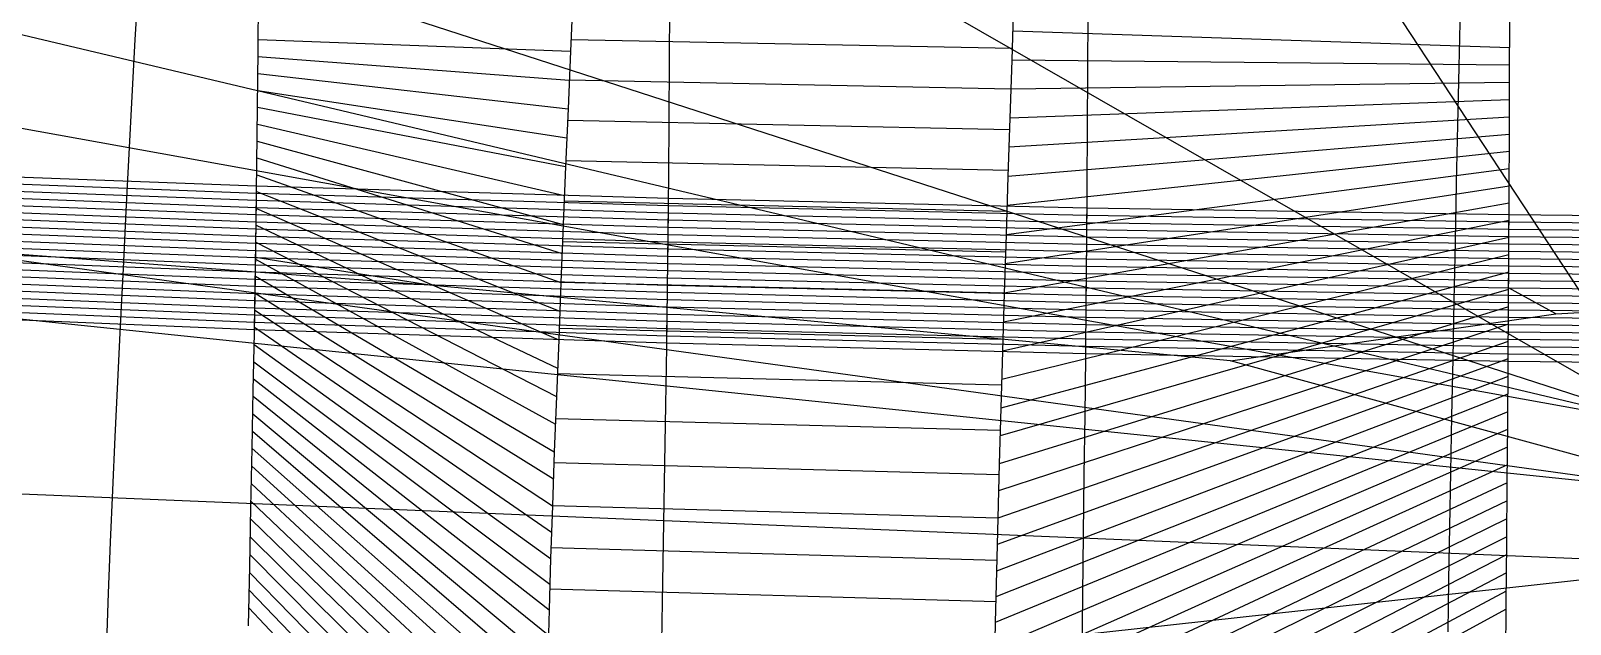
# Model space of a CAD drawing. Extents: x -427 to 427, y 0 to 209.
# Drawn here: x -132.7 to -45, y 62.7 to 96.5 of the extents above; entities that cross this region are included whole.
import ezdxf

# ---------------------------------------------------------------- set-up
doc = ezdxf.new("R2010")
doc.units = 0

msp = doc.modelspace()

# ---------------------------------------------------------------- linework, layer by layer
at = {"layer": 'default', "color": 6, "linetype": 'CONTINUOUS'}
msp.add_line((-39.478, 74.041, 604.135), (-133.26, 127.782, 374.281), dxfattribs=at)
at = {"layer": 'default', "color": 1, "linetype": 'CONTINUOUS'}
for p, q in [((-39.478, 74.041, 604.135), (-309.183, 122.644, 355.545)), ((-39.478, 74.041, 604.135), (-230.355, 119.264, 358.947)), ((-39.478, 74.041, 604.135), (-166.886, 115.255, 292.703)), ((-39.478, 74.041, 604.135), (-65.902, 114.228, 250.39)), ((-36.279, 70.045, 602.521), (-227.818, 96.447, 361.488)), ((-48.496, 95.519, 16.193), (-76.786, 96.467, -12.454)), ((-48.498, 94.531, 16.237), (-76.842, 94.813, -12.74)), ((-48.501, 93.544, 16.277), (-76.896, 93.162, -13.014)), ((-48.504, 92.562, 16.313), (-76.95, 91.512, -13.288)), ((-48.508, 91.579, 16.348), (-77.003, 89.859, -13.553)), ((-48.511, 90.596, 16.383), (-77.056, 88.206, -13.817)), ((-48.515, 89.617, 16.409), (-77.108, 86.548, -14.073)), ((-48.52, 88.638, 16.435), (-77.16, 84.89, -14.329)), ((-48.524, 87.659, 16.461), (-77.211, 83.231, -14.579)), ((-48.528, 86.68, 16.481), (-77.262, 81.572, -14.83)), ((-48.533, 85.701, 16.497), (-77.312, 79.922, -15.074)), ((-48.539, 84.722, 16.514), (-77.362, 78.273, -15.317)), ((-36.279, 70.045, 602.521), (-164.648, 83.331, 296.63)), ((-48.544, 83.742, 16.527), (-77.41, 76.65, -15.552)), ((-48.55, 82.759, 16.534), (-77.459, 75.026, -15.786)), ((-48.556, 81.776, 16.54), (-77.505, 73.441, -16.005)), ((-48.562, 80.793, 16.547), (-77.55, 71.857, -16.224)), ((-48.568, 79.802, 16.546), (-77.593, 70.313, -16.421)), ((-48.575, 78.811, 16.544), (-77.636, 68.769, -16.619)), ((-48.582, 77.82, 16.542), (-77.674, 67.264, -16.791)), ((-36.279, 70.045, 602.521), (-64.382, 77.722, 255.742)), ((-48.589, 76.822, 16.535), (-77.713, 65.759, -16.964)), ((-48.597, 75.821, 16.526), (-77.748, 64.291, -17.108)), ((-48.604, 74.819, 16.517), (-77.782, 62.822, -17.252)), ((-36.418, 66.126, 602.557), (-230.472, 74.149, 360.94)), ((-48.612, 73.814, 16.506), (-77.812, 61.385, -17.366)), ((-48.62, 72.802, 16.492), (-77.842, 59.948, -17.481)), ((-48.628, 71.79, 16.477), (-77.868, 58.54, -17.564)), ((-48.636, 70.778, 16.462), (-77.893, 57.132, -17.647)), ((-48.645, 69.755, 16.443), (-77.914, 55.75, -17.697)), ((-48.653, 68.732, 16.424), (-77.935, 54.368, -17.748)), ((-48.662, 67.71, 16.406), (-77.951, 53.01, -17.765)), ((-48.67, 66.682, 16.386), (-77.967, 51.653, -17.783)), ((-36.418, 66.126, 602.557), (-167.082, 51.797, 294.423)), ((-48.679, 65.651, 16.366), (-77.978, 50.32, -17.767)), ((-48.687, 64.62, 16.346), (-77.99, 48.986, -17.751)), ((-48.696, 63.589, 16.327), (-77.996, 47.674, -17.7))]:
    msp.add_line(p, q, dxfattribs=at)
at = {"layer": 'default', "color": 5, "linetype": 'CONTINUOUS'}
for p, q in [((-126.567, 99.246, -2.794), (-126.748, 95.99, -3.345)), ((-101.808, 98.611, -8.043), (-101.954, 95.326, -8.606)), ((-76.731, 98.121, -12.169), (-76.842, 94.813, -12.74)), ((-51.316, 97.771, -15.144), (-51.39, 94.447, -15.721)), ((-126.748, 95.99, -3.345), (-126.924, 92.742, -3.875)), ((-119.74, 95.993, 27.302), (-101.954, 95.326, -8.606)), ((-119.748, 95.026, 27.342), (-102.024, 93.687, -8.876)), ((-101.954, 95.326, -8.606), (-102.095, 92.048, -9.146)), ((-76.842, 94.813, -12.74), (-76.95, 91.512, -13.288)), ((-119.756, 94.063, 27.376), (-102.095, 92.048, -9.146)), ((-51.39, 94.447, -15.721), (-51.463, 91.13, -16.276)), ((-119.764, 93.1, 27.41), (-102.164, 90.407, -9.407)), ((-126.924, 92.742, -3.875), (-127.096, 89.489, -4.385)), ((-119.773, 92.137, 27.445), (-102.233, 88.766, -9.667)), ((-102.095, 92.048, -9.146), (-102.233, 88.766, -9.667)), ((-119.783, 91.178, 27.47), (-102.3, 87.12, -9.919)), ((-76.95, 91.512, -13.288), (-77.056, 88.206, -13.817)), ((-51.463, 91.13, -16.276), (-51.533, 87.808, -16.81)), ((-127.096, 89.489, -4.385), (-127.264, 86.226, -4.88)), ((-119.793, 90.219, 27.496), (-102.368, 85.473, -10.172)), ((-119.804, 89.26, 27.521), (-102.434, 83.826, -10.419)), ((-102.233, 88.766, -9.667), (-102.368, 85.473, -10.172)), ((-119.815, 88.301, 27.541), (-102.501, 82.178, -10.665)), ((-77.056, 88.206, -13.817), (-77.16, 84.89, -14.329)), ((-51.533, 87.808, -16.81), (-51.602, 84.475, -17.328)), ((-119.828, 87.342, 27.557), (-102.566, 80.54, -10.905)), ((-127.264, 86.226, -4.88), (-127.429, 82.96, -5.364)), ((-119.84, 86.383, 27.573), (-102.631, 78.902, -11.146)), ((-119.853, 85.423, 27.587), (-102.695, 77.29, -11.377)), ((-102.368, 85.473, -10.172), (-102.501, 82.178, -10.665)), ((-109.958, 82.018, 102.431), (-142.975, 84.492, 33.276)), ((-119.868, 84.46, 27.594), (-102.758, 75.678, -11.608)), ((-77.16, 84.89, -14.329), (-77.262, 81.572, -14.83)), ((-51.602, 84.475, -17.328), (-51.67, 81.14, -17.834)), ((-119.882, 83.497, 27.601), (-102.818, 74.105, -11.823)), ((-109.958, 82.018, 102.431), (-119.881, 83.586, 27.6)), ((-127.429, 82.96, -5.364), (-127.592, 79.714, -5.835)), ((-119.897, 82.534, 27.608), (-102.878, 72.531, -12.039)), ((-119.914, 81.563, 27.607), (-102.933, 70.998, -12.234)), ((-102.501, 82.178, -10.665), (-102.631, 78.902, -11.146)), ((-77.262, 81.572, -14.83), (-77.362, 78.273, -15.317)), ((-45.873, 80.384, 96.839), (-48.555, 81.867, 16.54)), ((-45.873, 80.384, 96.839), (-24.334, 81.619, 14.934)), ((-51.67, 81.14, -17.834), (-51.737, 77.825, -18.327)), ((-119.93, 80.592, 27.606), (-102.989, 69.464, -12.428)), ((-127.592, 79.714, -5.835), (-127.749, 76.519, -6.288)), ((-119.947, 79.622, 27.605), (-103.039, 67.97, -12.598)), ((-102.631, 78.902, -11.146), (-102.758, 75.678, -11.608)), ((-119.965, 78.644, 27.599), (-103.09, 66.476, -12.768)), ((-77.362, 78.273, -15.317), (-77.459, 75.026, -15.786)), ((-119.983, 77.663, 27.591), (-103.135, 65.017, -12.91)), ((-51.737, 77.825, -18.327), (-51.801, 74.563, -18.802)), ((-127.749, 76.519, -6.288), (-127.898, 73.399, -6.71)), ((-120.001, 76.682, 27.583), (-103.18, 63.559, -13.052)), ((-120.02, 75.698, 27.573), (-103.22, 62.132, -13.164)), ((-102.758, 75.678, -11.608), (-102.878, 72.531, -12.039)), ((-120.04, 74.706, 27.559), (-103.259, 60.705, -13.277)), ((-77.459, 75.026, -15.786), (-77.55, 71.857, -16.224)), ((-51.801, 74.563, -18.802), (-51.863, 71.377, -19.244)), ((-120.06, 73.715, 27.546), (-103.292, 59.307, -13.359)), ((-127.898, 73.399, -6.71), (-128.036, 70.361, -7.091)), ((-120.079, 72.723, 27.532), (-103.326, 57.908, -13.44)), ((-102.878, 72.531, -12.039), (-102.989, 69.464, -12.428)), ((-77.55, 71.857, -16.224), (-77.636, 68.769, -16.619)), ((-120.1, 71.721, 27.515), (-103.353, 56.536, -13.49)), ((-51.863, 71.377, -19.244), (-51.919, 68.274, -19.643)), ((-128.036, 70.361, -7.091), (-128.162, 67.399, -7.424)), ((-120.121, 70.719, 27.497), (-103.38, 55.163, -13.54)), ((-120.142, 69.718, 27.48), (-103.401, 53.815, -13.557)), ((-102.989, 69.464, -12.428), (-103.09, 66.476, -12.768)), ((-120.163, 68.711, 27.462), (-103.422, 52.467, -13.574)), ((-77.636, 68.769, -16.619), (-77.713, 65.759, -16.964)), ((-120.184, 67.701, 27.443), (-103.437, 51.143, -13.558)), ((-51.919, 68.274, -19.643), (-51.971, 65.25, -19.992)), ((-128.162, 67.399, -7.424), (-128.274, 64.508, -7.702)), ((-120.205, 66.691, 27.425), (-103.452, 49.818, -13.542)), ((-103.09, 66.476, -12.768), (-103.18, 63.559, -13.052)), ((-77.713, 65.759, -16.964), (-77.782, 62.822, -17.252)), ((-120.227, 65.681, 27.407), (-103.46, 48.516, -13.492)), ((-51.971, 65.25, -19.992), (-52.017, 62.298, -20.284)), ((-128.274, 64.508, -7.702), (-128.372, 61.679, -7.922)), ((-120.248, 64.67, 27.389), (-103.468, 47.213, -13.441)), ((-120.269, 63.658, 27.371), (-103.47, 45.933, -13.357)), ((-103.18, 63.559, -13.052), (-103.259, 60.705, -13.277)), ((-77.782, 62.822, -17.252), (-77.842, 59.948, -17.481))]:
    msp.add_line(p, q, dxfattribs=at)
at = {"layer": 'default', "color": 3, "linetype": 'CONTINUOUS'}
for p, q in [((-119.745, 95.347, 27.33), (-119.723, 98.575, 27.19)), ((-96.313, 94.712, 22.633), (-96.295, 97.968, 22.491)), ((-72.505, 94.221, 18.927), (-72.491, 97.5, 18.783)), ((-48.5, 93.872, 16.266), (-48.491, 97.166, 16.121)), ((-119.773, 92.137, 27.445), (-119.745, 95.347, 27.33)), ((-96.335, 91.474, 22.749), (-96.313, 94.712, 22.633)), ((-72.521, 90.961, 19.044), (-72.505, 94.221, 18.927)), ((-48.511, 90.596, 16.383), (-48.5, 93.872, 16.266)), ((-119.807, 88.94, 27.53), (-119.773, 92.137, 27.445)), ((-96.362, 88.248, 22.834), (-96.335, 91.474, 22.749)), ((-72.542, 87.713, 19.13), (-72.521, 90.961, 19.044)), ((-48.525, 87.332, 16.47), (-48.511, 90.596, 16.383)), ((-119.848, 85.744, 27.584), (-119.807, 88.94, 27.53)), ((-96.396, 85.023, 22.889), (-96.362, 88.248, 22.834)), ((-72.567, 84.466, 19.185), (-72.542, 87.713, 19.13)), ((-48.542, 84.07, 16.525), (-48.525, 87.332, 16.47)), ((-119.897, 82.534, 27.608), (-119.848, 85.744, 27.584)), ((-96.434, 81.785, 22.912), (-96.396, 85.023, 22.889)), ((-72.597, 81.205, 19.208), (-72.567, 84.466, 19.185)), ((-48.562, 80.793, 16.547), (-48.542, 84.07, 16.525)), ((-119.952, 79.298, 27.604), (-119.897, 82.534, 27.608)), ((-64.382, 77.722, 255.742), (-109.958, 82.018, 102.431)), ((-96.479, 78.52, 22.907), (-96.434, 81.785, 22.912)), ((-72.631, 77.918, 19.203), (-72.597, 81.205, 19.208)), ((-48.584, 77.49, 16.541), (-48.562, 80.793, 16.547)), ((-64.382, 77.722, 255.742), (-45.873, 80.384, 96.839)), ((-120.013, 76.028, 27.577), (-119.952, 79.298, 27.604)), ((-96.528, 75.221, 22.879), (-96.479, 78.52, 22.907)), ((-72.668, 74.596, 19.173), (-72.631, 77.918, 19.203)), ((-48.609, 74.152, 16.511), (-48.584, 77.49, 16.541)), ((-120.079, 72.723, 27.532), (-120.013, 76.028, 27.577)), ((-96.581, 71.887, 22.832), (-96.528, 75.221, 22.879)), ((-72.708, 71.238, 19.125), (-72.668, 74.596, 19.173)), ((-48.636, 70.778, 16.462), (-48.609, 74.152, 16.511)), ((-120.149, 69.384, 27.474), (-120.079, 72.723, 27.532)), ((-96.636, 68.517, 22.772), (-96.581, 71.887, 22.832)), ((-72.751, 67.846, 19.064), (-72.708, 71.238, 19.125)), ((-48.664, 67.369, 16.399), (-48.636, 70.778, 16.462)), ((-120.22, 66.018, 27.413), (-120.149, 69.384, 27.474)), ((-96.693, 65.122, 22.708), (-96.636, 68.517, 22.772)), ((-72.794, 64.427, 18.999), (-72.751, 67.846, 19.064)), ((-48.693, 63.933, 16.333), (-48.664, 67.369, 16.399)), ((-120.29, 62.647, 27.353), (-120.22, 66.018, 27.413)), ((-96.749, 61.72, 22.646), (-96.693, 65.122, 22.708)), ((-72.837, 61.002, 18.935), (-72.794, 64.427, 18.999)), ((-48.722, 60.491, 16.269), (-48.693, 63.933, 16.333))]:
    msp.add_line(p, q, dxfattribs=at)
at = {"layer": 'default', "color": 30, "linetype": 'CONTINUOUS'}
for p, q in [((-76.82, 95.474, -12.626), (-101.925, 95.983, -8.493)), ((-76.896, 93.162, -13.014), (-102.024, 93.687, -8.876)), ((-76.972, 90.851, -13.394), (-102.123, 91.392, -9.25)), ((-77.046, 88.537, -13.764), (-102.219, 89.094, -9.615)), ((-77.118, 86.217, -14.124), (-102.314, 86.79, -9.97)), ((-77.19, 83.895, -14.479), (-102.408, 84.485, -10.32)), ((-77.262, 81.572, -14.83), (-102.501, 82.178, -10.665)), ((-77.342, 78.932, -15.22), (-102.605, 79.557, -11.05)), ((-77.42, 76.325, -15.599), (-102.707, 76.968, -11.423)), ((-77.495, 73.758, -15.961), (-102.806, 74.419, -11.78)), ((-77.568, 71.239, -16.303), (-102.9, 71.917, -12.117)), ((-77.636, 68.769, -16.619), (-102.989, 69.464, -12.428)), ((-77.698, 66.361, -16.895), (-103.07, 67.074, -12.7)), ((-77.755, 63.997, -17.137), (-103.144, 64.726, -12.938))]:
    msp.add_line(p, q, dxfattribs=at)
at = {"layer": 'default', "color": 2, "linetype": 'CONTINUOUS'}
for p, q in [((-142.907, 88.527, 33.227), (-119.823, 87.667, 27.551)), ((-142.919, 87.72, 33.241), (-119.834, 86.851, 27.565)), ((-142.913, 88.124, 33.234), (-119.829, 87.259, 27.558)), ((-119.829, 87.259, 27.558), (-119.823, 87.667, 27.551)), ((-119.823, 87.667, 27.551), (-96.376, 86.963, 22.856)), ((-142.932, 86.913, 33.255), (-119.845, 86.035, 27.579)), ((-142.925, 87.317, 33.248), (-119.839, 86.443, 27.572)), ((-119.839, 86.443, 27.572), (-119.834, 86.851, 27.565)), ((-119.834, 86.851, 27.565), (-119.829, 87.259, 27.558)), ((-119.834, 86.851, 27.565), (-96.384, 86.14, 22.87)), ((-119.834, 86.851, 27.565), (-119.829, 86.851, 27.558)), ((-119.829, 87.259, 27.558), (-96.38, 86.552, 22.863)), ((-119.829, 87.259, 27.558), (-119.823, 87.259, 27.551)), ((-96.38, 86.552, 22.863), (-96.376, 86.963, 22.856)), ((-96.376, 86.963, 22.856), (-72.552, 86.419, 19.152)), ((-142.946, 86.106, 33.264), (-119.856, 85.219, 27.588)), ((-142.938, 86.509, 33.261), (-119.85, 85.627, 27.585)), ((-119.85, 85.627, 27.585), (-119.845, 86.035, 27.579)), ((-119.845, 86.035, 27.579), (-119.839, 86.443, 27.572)), ((-119.845, 86.035, 27.579), (-96.393, 85.317, 22.884)), ((-119.845, 86.035, 27.579), (-119.839, 86.035, 27.572)), ((-119.839, 86.443, 27.572), (-96.388, 85.728, 22.877)), ((-119.839, 86.443, 27.572), (-119.834, 86.443, 27.565)), ((-96.388, 85.728, 22.877), (-96.384, 86.14, 22.87)), ((-96.384, 86.14, 22.87), (-96.38, 86.552, 22.863)), ((-96.384, 86.14, 22.87), (-72.559, 85.59, 19.166)), ((-96.384, 86.14, 22.87), (-96.38, 86.14, 22.863)), ((-96.38, 86.552, 22.863), (-72.555, 86.005, 19.159)), ((-96.38, 86.552, 22.863), (-96.376, 86.552, 22.856)), ((-72.559, 85.59, 19.166), (-72.555, 86.005, 19.159)), ((-72.555, 86.005, 19.159), (-72.552, 86.419, 19.152)), ((-72.555, 86.005, 19.159), (-48.534, 85.616, 16.499)), ((-72.555, 86.005, 19.159), (-72.552, 86.005, 19.152)), ((-72.552, 86.419, 19.152), (-48.532, 86.032, 16.492)), ((-48.534, 85.616, 16.499), (-48.532, 86.032, 16.492)), ((-48.532, 86.032, 16.492), (-24.322, 85.796, 14.886)), ((-142.96, 85.299, 33.27), (-119.869, 84.403, 27.594)), ((-142.953, 85.702, 33.267), (-119.863, 84.811, 27.591)), ((-119.863, 84.811, 27.591), (-119.856, 85.219, 27.588)), ((-119.856, 85.219, 27.588), (-119.85, 85.627, 27.585)), ((-119.856, 85.219, 27.588), (-96.402, 84.493, 22.893)), ((-119.856, 85.219, 27.588), (-119.85, 85.219, 27.585)), ((-119.85, 85.627, 27.585), (-96.397, 84.905, 22.89)), ((-119.85, 85.627, 27.585), (-119.845, 85.627, 27.579)), ((-96.397, 84.905, 22.89), (-96.393, 85.317, 22.884)), ((-96.393, 85.317, 22.884), (-96.388, 85.728, 22.877)), ((-96.393, 85.317, 22.884), (-72.565, 84.761, 19.18)), ((-96.393, 85.317, 22.884), (-96.388, 85.317, 22.877)), ((-96.388, 85.728, 22.877), (-72.562, 85.176, 19.173)), ((-96.388, 85.728, 22.877), (-96.384, 85.728, 22.87)), ((-72.565, 84.761, 19.18), (-72.562, 85.176, 19.173)), ((-72.562, 85.176, 19.173), (-72.559, 85.59, 19.166)), ((-72.562, 85.176, 19.173), (-48.538, 84.783, 16.513)), ((-72.562, 85.176, 19.173), (-72.559, 85.176, 19.166)), ((-72.559, 85.59, 19.166), (-48.536, 85.199, 16.506)), ((-72.559, 85.59, 19.166), (-72.555, 85.59, 19.159)), ((-48.538, 84.783, 16.513), (-48.536, 85.199, 16.506)), ((-48.536, 85.199, 16.506), (-48.534, 85.616, 16.499)), ((-48.536, 85.199, 16.506), (-24.324, 84.961, 14.9)), ((-48.536, 85.199, 16.506), (-48.534, 85.199, 16.499)), ((-48.534, 85.616, 16.499), (-24.323, 85.378, 14.893)), ((-48.534, 85.616, 16.499), (-48.532, 85.616, 16.492)), ((-142.975, 84.492, 33.276), (-119.881, 83.586, 27.6)), ((-142.968, 84.895, 33.273), (-119.875, 83.994, 27.597)), ((-119.875, 83.994, 27.597), (-119.869, 84.403, 27.594)), ((-119.869, 84.403, 27.594), (-119.863, 84.811, 27.591)), ((-119.869, 84.403, 27.594), (-96.412, 83.67, 22.898)), ((-119.869, 84.403, 27.594), (-119.863, 84.403, 27.591)), ((-119.863, 84.811, 27.591), (-96.407, 84.082, 22.896)), ((-119.863, 84.811, 27.591), (-119.856, 84.811, 27.588)), ((-96.407, 84.082, 22.896), (-96.402, 84.493, 22.893)), ((-96.402, 84.493, 22.893), (-96.397, 84.905, 22.89)), ((-96.402, 84.493, 22.893), (-72.572, 83.932, 19.189)), ((-96.402, 84.493, 22.893), (-96.397, 84.493, 22.89)), ((-96.397, 84.905, 22.89), (-72.568, 84.347, 19.186)), ((-96.397, 84.905, 22.89), (-96.393, 84.905, 22.884)), ((-72.572, 83.932, 19.189), (-72.568, 84.347, 19.186)), ((-72.568, 84.347, 19.186), (-72.565, 84.761, 19.18)), ((-72.568, 84.347, 19.186), (-48.543, 83.95, 16.525)), ((-72.568, 84.347, 19.186), (-72.565, 84.347, 19.18)), ((-72.565, 84.761, 19.18), (-48.54, 84.366, 16.52)), ((-72.565, 84.761, 19.18), (-72.562, 84.761, 19.173)), ((-48.543, 83.95, 16.525), (-48.54, 84.366, 16.52)), ((-48.54, 84.366, 16.52), (-48.538, 84.783, 16.513)), ((-48.54, 84.366, 16.52), (-24.326, 84.125, 14.913)), ((-48.54, 84.366, 16.52), (-48.538, 84.366, 16.513)), ((-48.538, 84.783, 16.513), (-24.325, 84.543, 14.907)), ((-48.538, 84.783, 16.513), (-48.536, 84.783, 16.506)), ((-142.997, 83.281, 33.284), (-119.9, 82.362, 27.608)), ((-142.99, 83.684, 33.282), (-119.893, 82.77, 27.606)), ((-142.982, 84.088, 33.279), (-119.887, 83.178, 27.603)), ((-119.887, 83.178, 27.603), (-119.881, 83.586, 27.6)), ((-119.881, 83.586, 27.6), (-119.875, 83.994, 27.597)), ((-119.881, 83.586, 27.6), (-96.422, 82.847, 22.904)), ((-119.881, 83.586, 27.6), (-119.875, 83.586, 27.597)), ((-119.875, 83.994, 27.597), (-96.417, 83.259, 22.901)), ((-119.875, 83.994, 27.597), (-119.869, 83.994, 27.594)), ((-96.422, 82.847, 22.904), (-96.417, 83.259, 22.901)), ((-96.417, 83.259, 22.901), (-96.412, 83.67, 22.898)), ((-96.417, 83.259, 22.901), (-72.583, 82.689, 19.197)), ((-96.417, 83.259, 22.901), (-96.412, 83.259, 22.898)), ((-96.412, 83.67, 22.898), (-96.407, 84.082, 22.896)), ((-96.412, 83.67, 22.898), (-72.58, 83.103, 19.194)), ((-96.412, 83.67, 22.898), (-96.407, 83.67, 22.896)), ((-96.407, 84.082, 22.896), (-72.576, 83.518, 19.191)), ((-96.407, 84.082, 22.896), (-96.402, 84.082, 22.893)), ((-72.58, 83.103, 19.194), (-72.576, 83.518, 19.191)), ((-72.576, 83.518, 19.191), (-72.572, 83.932, 19.189)), ((-72.576, 83.518, 19.191), (-48.548, 83.117, 16.531)), ((-72.576, 83.518, 19.191), (-72.572, 83.518, 19.189)), ((-72.572, 83.932, 19.189), (-48.545, 83.533, 16.528)), ((-72.572, 83.932, 19.189), (-72.568, 83.932, 19.186)), ((-48.548, 83.117, 16.531), (-48.545, 83.533, 16.528)), ((-48.545, 83.533, 16.528), (-48.543, 83.95, 16.525)), ((-48.545, 83.533, 16.528), (-24.329, 83.29, 14.922)), ((-48.545, 83.533, 16.528), (-48.543, 83.533, 16.525)), ((-48.543, 83.95, 16.525), (-24.327, 83.707, 14.919)), ((-48.543, 83.95, 16.525), (-48.54, 83.95, 16.52)), ((-143.014, 82.474, 33.283), (-119.914, 81.546, 27.607)), ((-143.006, 82.877, 33.283), (-119.907, 81.954, 27.607)), ((-119.9, 82.362, 27.608), (-119.893, 82.77, 27.606)), ((-119.893, 82.77, 27.606), (-119.887, 83.178, 27.603)), ((-119.893, 82.77, 27.606), (-96.432, 82.024, 22.91)), ((-119.893, 82.77, 27.606), (-119.887, 82.77, 27.603)), ((-119.887, 83.178, 27.603), (-96.427, 82.435, 22.907)), ((-119.887, 83.178, 27.603), (-119.881, 83.178, 27.6)), ((-96.432, 82.024, 22.91), (-96.427, 82.435, 22.907)), ((-96.427, 82.435, 22.907), (-96.422, 82.847, 22.904)), ((-96.427, 82.435, 22.907), (-72.591, 81.86, 19.203)), ((-96.427, 82.435, 22.907), (-96.422, 82.435, 22.904)), ((-96.422, 82.847, 22.904), (-72.587, 82.274, 19.2)), ((-96.422, 82.847, 22.904), (-96.417, 82.847, 22.901)), ((-72.587, 82.274, 19.2), (-72.583, 82.689, 19.197)), ((-72.583, 82.689, 19.197), (-72.58, 83.103, 19.194)), ((-72.583, 82.689, 19.197), (-48.553, 82.284, 16.537)), ((-72.583, 82.689, 19.197), (-72.58, 82.689, 19.194)), ((-72.58, 83.103, 19.194), (-48.55, 82.7, 16.534)), ((-72.58, 83.103, 19.194), (-72.576, 83.103, 19.191)), ((-48.553, 82.284, 16.537), (-48.55, 82.7, 16.534)), ((-48.55, 82.7, 16.534), (-48.548, 83.117, 16.531)), ((-48.55, 82.7, 16.534), (-24.331, 82.454, 14.928)), ((-48.55, 82.7, 16.534), (-48.548, 82.7, 16.531)), ((-48.548, 83.117, 16.531), (-24.33, 82.872, 14.925)), ((-48.548, 83.117, 16.531), (-48.545, 83.117, 16.528)), ((-143.03, 81.667, 33.282), (-119.928, 80.73, 27.606)), ((-143.022, 82.07, 33.283), (-119.921, 81.138, 27.606)), ((-119.921, 81.138, 27.606), (-119.914, 81.546, 27.607)), ((-119.914, 81.546, 27.607), (-119.907, 81.954, 27.607)), ((-119.914, 81.546, 27.607), (-96.448, 80.789, 22.911)), ((-119.914, 81.546, 27.607), (-119.907, 81.546, 27.607)), ((-119.907, 81.954, 27.607), (-119.9, 82.362, 27.608)), ((-119.907, 81.954, 27.607), (-96.442, 81.2, 22.911)), ((-119.907, 81.954, 27.607), (-119.9, 81.954, 27.608)), ((-119.9, 82.362, 27.608), (-96.437, 81.612, 22.912)), ((-119.9, 82.362, 27.608), (-119.893, 82.362, 27.606)), ((-96.442, 81.2, 22.911), (-96.437, 81.612, 22.912)), ((-96.437, 81.612, 22.912), (-96.432, 82.024, 22.91)), ((-96.437, 81.612, 22.912), (-72.599, 81.031, 19.208)), ((-96.437, 81.612, 22.912), (-96.432, 81.612, 22.91)), ((-96.432, 82.024, 22.91), (-72.595, 81.445, 19.206)), ((-96.432, 82.024, 22.91), (-96.427, 82.024, 22.907)), ((-72.595, 81.445, 19.206), (-72.591, 81.86, 19.203)), ((-72.591, 81.86, 19.203), (-72.587, 82.274, 19.2)), ((-72.591, 81.86, 19.203), (-48.558, 81.451, 16.543)), ((-72.591, 81.86, 19.203), (-72.587, 81.86, 19.2)), ((-72.587, 82.274, 19.2), (-48.555, 81.867, 16.54)), ((-72.587, 82.274, 19.2), (-72.583, 82.274, 19.197)), ((-48.558, 81.451, 16.543), (-48.555, 81.867, 16.54)), ((-48.555, 81.867, 16.54), (-48.553, 82.284, 16.537)), ((-48.555, 81.867, 16.54), (-24.334, 81.619, 14.934)), ((-48.555, 81.867, 16.54), (-48.553, 81.867, 16.537)), ((-48.553, 82.284, 16.537), (-24.332, 82.036, 14.931)), ((-48.553, 82.284, 16.537), (-48.55, 82.284, 16.534)), ((-143.047, 80.86, 33.282), (-119.942, 79.914, 27.605)), ((-143.039, 81.263, 33.282), (-119.935, 80.322, 27.605)), ((-119.935, 80.322, 27.605), (-119.928, 80.73, 27.606)), ((-119.928, 80.73, 27.606), (-119.921, 81.138, 27.606)), ((-119.928, 80.73, 27.606), (-96.459, 79.965, 22.909)), ((-119.928, 80.73, 27.606), (-119.921, 80.73, 27.606)), ((-119.921, 81.138, 27.606), (-96.454, 80.377, 22.91)), ((-119.921, 81.138, 27.606), (-119.914, 81.138, 27.607)), ((-96.454, 80.377, 22.91), (-96.448, 80.789, 22.911)), ((-96.448, 80.789, 22.911), (-96.442, 81.2, 22.911)), ((-96.448, 80.789, 22.911), (-72.607, 80.202, 19.206)), ((-96.448, 80.789, 22.911), (-96.442, 80.789, 22.911)), ((-96.442, 81.2, 22.911), (-72.603, 80.616, 19.207)), ((-96.442, 81.2, 22.911), (-96.437, 81.2, 22.912)), ((-72.603, 80.616, 19.207), (-72.599, 81.031, 19.208)), ((-72.599, 81.031, 19.208), (-72.595, 81.445, 19.206)), ((-72.599, 81.031, 19.208), (-48.563, 80.618, 16.547)), ((-72.599, 81.031, 19.208), (-72.595, 81.031, 19.206)), ((-72.595, 81.445, 19.206), (-48.56, 81.034, 16.546)), ((-72.595, 81.445, 19.206), (-72.591, 81.445, 19.203)), ((-48.563, 80.618, 16.547), (-48.56, 81.034, 16.546)), ((-48.56, 81.034, 16.546), (-48.558, 81.451, 16.543)), ((-48.56, 81.034, 16.546), (-24.336, 80.783, 14.939)), ((-48.56, 81.034, 16.546), (-48.558, 81.034, 16.543)), ((-48.558, 81.451, 16.543), (-24.335, 81.201, 14.937)), ((-48.558, 81.451, 16.543), (-48.555, 81.451, 16.54)), ((-143.055, 80.456, 33.281), (-119.949, 79.506, 27.604)), ((-119.949, 79.506, 27.604), (-119.942, 79.914, 27.605)), ((-119.942, 79.914, 27.605), (-119.935, 80.322, 27.605)), ((-119.942, 79.914, 27.605), (-96.47, 79.142, 22.908)), ((-119.942, 79.914, 27.605), (-119.935, 79.914, 27.605)), ((-119.935, 80.322, 27.605), (-96.465, 79.554, 22.909)), ((-119.935, 80.322, 27.605), (-119.928, 80.322, 27.606)), ((-96.465, 79.554, 22.909), (-96.459, 79.965, 22.909)), ((-96.459, 79.965, 22.909), (-96.454, 80.377, 22.91)), ((-96.459, 79.965, 22.909), (-72.616, 79.373, 19.205)), ((-96.459, 79.965, 22.909), (-96.454, 79.965, 22.91)), ((-96.454, 80.377, 22.91), (-72.611, 79.787, 19.206)), ((-96.454, 80.377, 22.91), (-96.448, 80.377, 22.911)), ((-72.616, 79.373, 19.205), (-72.611, 79.787, 19.206)), ((-72.611, 79.787, 19.206), (-72.607, 80.202, 19.206)), ((-72.611, 79.787, 19.206), (-48.571, 79.368, 16.545)), ((-72.611, 79.787, 19.206), (-72.607, 79.787, 19.206)), ((-72.607, 80.202, 19.206), (-72.603, 80.616, 19.207)), ((-72.607, 80.202, 19.206), (-48.568, 79.785, 16.545)), ((-72.607, 80.202, 19.206), (-72.603, 80.202, 19.207)), ((-72.603, 80.616, 19.207), (-48.566, 80.201, 16.546)), ((-72.603, 80.616, 19.207), (-72.599, 80.616, 19.208)), ((-48.571, 79.368, 16.545), (-48.568, 79.785, 16.545)), ((-48.568, 79.785, 16.545), (-48.566, 80.201, 16.546)), ((-48.568, 79.785, 16.545), (-24.34, 79.53, 14.939)), ((-48.568, 79.785, 16.545), (-48.566, 79.785, 16.546)), ((-48.566, 80.201, 16.546), (-48.563, 80.618, 16.547)), ((-48.566, 80.201, 16.546), (-24.339, 79.948, 14.94)), ((-48.566, 80.201, 16.546), (-48.563, 80.201, 16.547)), ((-48.563, 80.618, 16.547), (-24.337, 80.365, 14.941)), ((-48.563, 80.618, 16.547), (-48.56, 80.618, 16.546)), ((-119.949, 79.506, 27.604), (-96.476, 78.73, 22.908)), ((-119.949, 79.506, 27.604), (-119.942, 79.506, 27.605)), ((-96.476, 78.73, 22.908), (-96.47, 79.142, 22.908)), ((-96.47, 79.142, 22.908), (-96.465, 79.554, 22.909)), ((-96.47, 79.142, 22.908), (-72.624, 78.544, 19.204)), ((-96.47, 79.142, 22.908), (-96.465, 79.142, 22.909)), ((-96.465, 79.554, 22.909), (-72.62, 78.958, 19.204)), ((-96.465, 79.554, 22.909), (-96.459, 79.554, 22.909)), ((-72.624, 78.544, 19.204), (-72.62, 78.958, 19.204)), ((-72.62, 78.958, 19.204), (-72.616, 79.373, 19.205)), ((-72.62, 78.958, 19.204), (-48.577, 78.535, 16.543)), ((-72.62, 78.958, 19.204), (-72.616, 78.958, 19.205)), ((-72.616, 79.373, 19.205), (-48.574, 78.952, 16.544)), ((-72.616, 79.373, 19.205), (-72.611, 79.373, 19.206)), ((-48.577, 78.535, 16.543), (-48.574, 78.952, 16.544)), ((-48.574, 78.952, 16.544), (-48.571, 79.368, 16.545)), ((-48.574, 78.952, 16.544), (-24.343, 78.694, 14.938)), ((-48.574, 78.952, 16.544), (-48.571, 78.952, 16.545)), ((-48.571, 79.368, 16.545), (-24.342, 79.112, 14.938)), ((-48.571, 79.368, 16.545), (-48.568, 79.368, 16.545)), ((-96.476, 78.73, 22.908), (-72.628, 78.129, 19.203)), ((-96.476, 78.73, 22.908), (-96.47, 78.73, 22.908)), ((-72.628, 78.129, 19.203), (-72.624, 78.544, 19.204)), ((-72.628, 78.129, 19.203), (-48.583, 77.702, 16.542)), ((-72.628, 78.129, 19.203), (-72.624, 78.129, 19.204)), ((-72.624, 78.544, 19.204), (-48.58, 78.119, 16.543)), ((-72.624, 78.544, 19.204), (-72.62, 78.544, 19.204)), ((-48.583, 77.702, 16.542), (-48.58, 78.119, 16.543)), ((-48.58, 78.119, 16.543), (-48.577, 78.535, 16.543)), ((-48.58, 78.119, 16.543), (-24.346, 77.859, 14.936)), ((-48.58, 78.119, 16.543), (-48.577, 78.119, 16.543)), ((-48.577, 78.535, 16.543), (-24.344, 78.277, 14.937)), ((-48.577, 78.535, 16.543), (-48.574, 78.535, 16.544)), ((-48.583, 77.702, 16.542), (-24.347, 77.441, 14.935)), ((-48.583, 77.702, 16.542), (-48.58, 77.702, 16.543))]:
    msp.add_line(p, q, dxfattribs=at)

doc.saveas('drawing.dxf')
